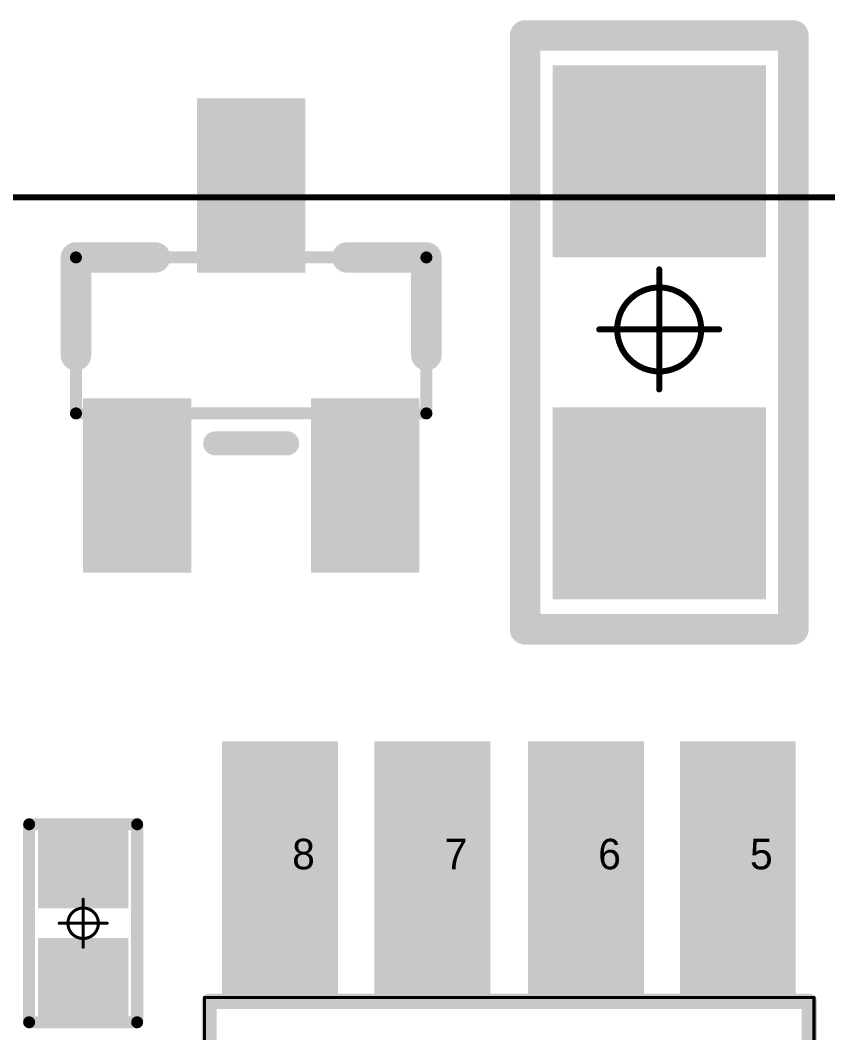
# Model space of a CAD drawing. Header units: millimetres. Extents: x 19.13 to 23.12, y 5.07 to 8.34.
# Drawn here: x 21.1321 to 21.397, y 7.2447 to 7.5769 of the extents above; entities that cross this region are included whole.
import ezdxf

# ---------------------------------------------------------------- set-up
doc = ezdxf.new("R2010")
doc.units = ezdxf.units.MM
doc.header["$MEASUREMENT"] = 0
for name, color, linetype in [('Mechanical13', 56, 'Continuous'), ('Mechanical15', 56, 'Continuous'), ('Mechanical16', 56, 'Continuous'), ('Mechanical19', 56, 'Continuous'), ('Mechanical20', 56, 'Continuous'), ('Mechanical21', 56, 'Continuous'), ('TopLayer', 1, 'Continuous'), ('TopOverlay', 2, 'Continuous'), ('TopPaste', 8, 'Continuous'), ('TopSolder', 216, 'Continuous')]:
    doc.layers.add(name, color=color, linetype=linetype)

# ---------------------------------------------------------------- blocks, each defined once
blk = doc.blocks.new('SOP8_5R00X4R00X1R75_74')
at = {"layer": 'Mechanical16'}
for points, const_width in [([(-0.09843, 0.0125), (-0.09843, 0.07874)], 0.005), ([(-0.09843, 0.07874), (0.09843, 0.07874)], 0.005), ([(-0.1, 0.08), (0.1, 0.08)], 0.001), ([(-0.1, -0.08), (-0.1, 0.08)], 0.001), ([(0.09843, -0.07874), (0.09843, 0.07874)], 0.005), ([(0.1, -0.08), (0.1, 0.08)], 0.001), ([(-0.09843, -0.07874), (-0.09843, -0.0125)], 0.005), ([(-0.09843, -0.07874), (0.09843, -0.07874)], 0.005), ([(-0.1, -0.08), (0.1, -0.08)], 0.001)]:
    blk.add_lwpolyline(points, dxfattribs=dict(at, const_width=const_width))
for points, const_width in [([(-0.09968, 0.07874, 1), (-0.09718, 0.07874, 1)], 0.0025), ([(-0.09968, 0.07874, 1), (-0.09718, 0.07874, 1)], 0.0025), ([(-0.10025, 0.08, 1), (-0.09975, 0.08, 1)], 0.0005), ([(-0.10025, 0.08, 1), (-0.09975, 0.08, 1)], 0.0005), ([(0.09718, 0.07874, 1), (0.09968, 0.07874, 1)], 0.0025), ([(0.09718, 0.07874, 1), (0.09968, 0.07874, 1)], 0.0025), ([(0.09975, 0.08, 1), (0.10025, 0.08, 1)], 0.0005), ([(0.09975, 0.08, 1), (0.10025, 0.08, 1)], 0.0005), ([(-0.09968, 0.0125, 1), (-0.09718, 0.0125, 1)], 0.0025), ([(-0.09968, 0.0125, 1), (-0.09718, 0.0125, 1)], 0.0025), ([(-0.09968, -0.0125, 1), (-0.09718, -0.0125, 1)], 0.0025), ([(-0.09968, -0.0125, 1), (-0.09718, -0.0125, 1)], 0.0025), ([(-0.09968, -0.07874, 1), (-0.09718, -0.07874, 1)], 0.0025), ([(-0.09968, -0.07874, 1), (-0.09718, -0.07874, 1)], 0.0025), ([(0.09718, -0.07874, 1), (0.09968, -0.07874, 1)], 0.0025), ([(0.09718, -0.07874, 1), (0.09968, -0.07874, 1)], 0.0025), ([(-0.10025, -0.08, 1), (-0.09975, -0.08, 1)], 0.0005), ([(-0.10025, -0.08, 1), (-0.09975, -0.08, 1)], 0.0005), ([(0.09975, -0.08, 1), (0.10025, -0.08, 1)], 0.0005), ([(0.09975, -0.08, 1), (0.10025, -0.08, 1)], 0.0005)]:
    blk.add_lwpolyline(points, format="xyb", close=True, dxfattribs=dict(at, const_width=const_width))
at = {"layer": 'Mechanical16', "const_width": 0.005}
blk.add_lwpolyline([(-0.09843, 0.0125, -0.99992), (-0.09843, -0.0125)], format="xyb", dxfattribs=at)
at = {"layer": 'TopLayer', "const_width": 0.03}
blk.add_lwpolyline([(-0.0752, -0.14504), (-0.0752, -0.09906)], dxfattribs=at)
at = {"layer": 'TopLayer', "const_width": 0.015}
for points in [[(-0.0827, -0.09906, 1), (-0.0677, -0.09906, 1)], [(-0.0827, -0.14504, 1), (-0.0677, -0.14504, 1)]]:
    blk.add_lwpolyline(points, format="xyb", close=True, dxfattribs=at)
at = {"layer": 'TopLayer'}
for points in [[(-0.0602, 0.16004), (-0.0902, 0.16004), (-0.0602, 0.08406), (-0.0902, 0.08406)], [(-0.0102, 0.16004), (-0.0402, 0.16004), (-0.0102, 0.08406), (-0.0402, 0.08406)], [(0.0402, 0.16004), (0.0102, 0.16004), (0.0402, 0.08406), (0.0102, 0.08406)], [(0.09, 0.16004), (0.06, 0.16004), (0.09, 0.08406), (0.06, 0.08406)], [(-0.0102, -0.08406), (-0.0402, -0.08406), (-0.0102, -0.16004), (-0.0402, -0.16004)], [(0.0402, -0.08406), (0.0102, -0.08406), (0.0402, -0.16004), (0.0102, -0.16004)], [(0.09, -0.08406), (0.06, -0.08406), (0.09, -0.16004), (0.06, -0.16004)]]:
    blk.add_solid(points, dxfattribs=at)
at = {"layer": 'TopOverlay', "const_width": 0.005}
for points in [[(-0.09843, 0.07874), (0.09843, 0.07874)], [(-0.09843, 0.0125), (-0.09843, 0.07874)], [(0.09843, -0.07874), (0.09843, 0.07874)], [(-0.09843, -0.07874), (-0.09843, -0.0125)], [(-0.09843, -0.07874), (0.09843, -0.07874)]]:
    blk.add_lwpolyline(points, dxfattribs=at)
at = {"layer": 'TopOverlay'}
for points, const_width in [([(-0.09968, 0.07874, 1), (-0.09718, 0.07874, 1)], 0.0025), ([(-0.09968, 0.07874, 1), (-0.09718, 0.07874, 1)], 0.0025), ([(0.09718, 0.07874, 1), (0.09968, 0.07874, 1)], 0.0025), ([(0.09718, 0.07874, 1), (0.09968, 0.07874, 1)], 0.0025), ([(-0.09968, 0.0125, 1), (-0.09718, 0.0125, 1)], 0.0025), ([(-0.09968, 0.0125, 1), (-0.09718, 0.0125, 1)], 0.0025), ([(-0.09968, -0.0125, 1), (-0.09718, -0.0125, 1)], 0.0025), ([(-0.09968, -0.0125, 1), (-0.09718, -0.0125, 1)], 0.0025), ([(-0.09968, -0.07874, 1), (-0.09718, -0.07874, 1)], 0.0025), ([(-0.09968, -0.07874, 1), (-0.09718, -0.07874, 1)], 0.0025), ([(0.09718, -0.07874, 1), (0.09968, -0.07874, 1)], 0.0025), ([(0.09718, -0.07874, 1), (0.09968, -0.07874, 1)], 0.0025), ([(-0.10117, -0.12205, 1), (-0.11537, -0.12205, 1)], 0.01), ([(-0.11787, -0.12205, 1), (-0.11287, -0.12205, 1)], 0.005), ([(-0.10367, -0.12205, 1), (-0.09867, -0.12205, 1)], 0.005)]:
    blk.add_lwpolyline(points, format="xyb", close=True, dxfattribs=dict(at, const_width=const_width))
at = {"layer": 'TopOverlay', "const_width": 0.005}
blk.add_lwpolyline([(-0.09843, 0.0125, -0.99992), (-0.09843, -0.0125)], format="xyb", dxfattribs=at)
at = {"layer": 'TopPaste', "const_width": 0.03}
blk.add_lwpolyline([(-0.0752, -0.14504), (-0.0752, -0.09906)], dxfattribs=at)
at = {"layer": 'TopPaste', "const_width": 0.015}
for points in [[(-0.0827, -0.09906, 1), (-0.0677, -0.09906, 1)], [(-0.0827, -0.14504, 1), (-0.0677, -0.14504, 1)]]:
    blk.add_lwpolyline(points, format="xyb", close=True, dxfattribs=at)
at = {"layer": 'TopPaste'}
for points in [[(-0.0602, 0.16004), (-0.0902, 0.16004), (-0.0602, 0.08406), (-0.0902, 0.08406)], [(-0.0102, 0.16004), (-0.0402, 0.16004), (-0.0102, 0.08406), (-0.0402, 0.08406)], [(0.0402, 0.16004), (0.0102, 0.16004), (0.0402, 0.08406), (0.0102, 0.08406)], [(0.09, 0.16004), (0.06, 0.16004), (0.09, 0.08406), (0.06, 0.08406)], [(-0.0102, -0.08406), (-0.0402, -0.08406), (-0.0102, -0.16004), (-0.0402, -0.16004)], [(0.0402, -0.08406), (0.0102, -0.08406), (0.0402, -0.16004), (0.0102, -0.16004)], [(0.09, -0.08406), (0.06, -0.08406), (0.09, -0.16004), (0.06, -0.16004)]]:
    blk.add_solid(points, dxfattribs=at)
at = {"layer": 'TopSolder', "const_width": 0.038}
blk.add_lwpolyline([(-0.0752, -0.14504), (-0.0752, -0.09906)], dxfattribs=at)
at = {"layer": 'TopSolder', "const_width": 0.019}
for points in [[(-0.0847, -0.09906, 1), (-0.0657, -0.09906, 1)], [(-0.0847, -0.14504, 1), (-0.0657, -0.14504, 1)]]:
    blk.add_lwpolyline(points, format="xyb", close=True, dxfattribs=at)
at = {"layer": 'TopSolder'}
for points in [[(-0.0562, 0.16404), (-0.0942, 0.16404), (-0.0562, 0.08006), (-0.0942, 0.08006)], [(-0.0062, 0.16404), (-0.0442, 0.16404), (-0.0062, 0.08006), (-0.0442, 0.08006)], [(0.0442, 0.16404), (0.0062, 0.16404), (0.0442, 0.08006), (0.0062, 0.08006)], [(0.094, 0.16404), (0.056, 0.16404), (0.094, 0.08006), (0.056, 0.08006)], [(-0.0062, -0.08006), (-0.0442, -0.08006), (-0.0062, -0.16404), (-0.0442, -0.16404)], [(0.0442, -0.08006), (0.0062, -0.08006), (0.0442, -0.16404), (0.0062, -0.16404)], [(0.094, -0.08006), (0.056, -0.08006), (0.094, -0.16404), (0.056, -0.16404)]]:
    blk.add_solid(points, dxfattribs=at)
at = {"layer": 'Mechanical19'}
blk.add_text('U9300', height=0.01, rotation=-180, dxfattribs=at).set_placement((0.022, 0.00333))
at = {"layer": 'Mechanical20'}
for s, p in [('8', (-0.0712, 0.12205)), ('7', (-0.0212, 0.12205)), ('6', (0.0292, 0.12205)), ('5', (0.079, 0.12205)), ('1', (-0.0712, -0.12205)), ('2', (-0.0212, -0.12205)), ('3', (0.0292, -0.12205)), ('4', (0.079, -0.12205))]:
    blk.add_text(s, height=0.01, dxfattribs=at).set_placement(p)
at = {"layer": 'Mechanical21'}
blk.add_text('TCAN1044V-Q1', height=0.01, rotation=-180, dxfattribs=at).set_placement((0.048, 0.005))
blk = doc.blocks.new('CON_MINIPEX_075_SMT_RA_M2_KEYM_B_B_104')
at = {"layer": 'Mechanical15', "const_width": 0.00197}
blk.add_lwpolyline([(-0.43504, 1.40551), (-0.43504, -1.62205)], dxfattribs=at)
blk = doc.blocks.new('R1206_376')
at = {"layer": 'Mechanical15', "const_width": 0.00197}
for points in [[(0, 0.01969), (0, -0.01969)], [(-0.01969, 0), (0.01969, 0)]]:
    blk.add_lwpolyline(points, dxfattribs=at)
at = {"layer": 'Mechanical15'}
for points, const_width in [([(-0.00049, 0.01969, 1), (0.00049, 0.01969, 1)], 0.000984), ([(0.01378, 0, 1), (-0.01378, 0, 1)], 0.00197), ([(-0.02018, 0, 1), (-0.01919, 0, 1)], 0.000984), ([(-0.01427, 0, 1), (-0.01329, 0, 1)], 0.000984), ([(0.01329, 0, 1), (0.01427, 0, 1)], 0.000984), ([(0.01919, 0, 1), (0.02018, 0, 1)], 0.000984), ([(-0.00049, -0.01969, 1), (0.00049, -0.01969, 1)], 0.000984)]:
    blk.add_lwpolyline(points, format="xyb", close=True, dxfattribs=dict(at, const_width=const_width))
at = {"layer": 'TopLayer'}
for points in [[(-0.08262, -0.031), (-0.02762, -0.031), (-0.08262, 0.031), (-0.02762, 0.031)], [(0.02959, -0.031), (0.08459, -0.031), (0.02959, 0.031), (0.08459, 0.031)]]:
    blk.add_solid(points, dxfattribs=at)
at = {"layer": 'TopOverlay', "const_width": 0.01}
for points in [[(-0.09646, 0.044), (0.09843, 0.044)], [(-0.09646, 0.044), (-0.09646, -0.044)], [(0.09843, 0.044), (0.09843, -0.044)], [(-0.09646, -0.044), (0.09843, -0.044)]]:
    blk.add_lwpolyline(points, dxfattribs=at)
at = {"layer": 'TopOverlay', "const_width": 0.005}
for points in [[(-0.09896, 0.044, 1), (-0.09396, 0.044, 1)], [(-0.09896, 0.044, 1), (-0.09396, 0.044, 1)], [(0.09593, 0.044, 1), (0.10093, 0.044, 1)], [(0.09593, 0.044, 1), (0.10093, 0.044, 1)], [(-0.09896, -0.044, 1), (-0.09396, -0.044, 1)], [(-0.09896, -0.044, 1), (-0.09396, -0.044, 1)], [(0.09593, -0.044, 1), (0.10093, -0.044, 1)], [(0.09593, -0.044, 1), (0.10093, -0.044, 1)]]:
    blk.add_lwpolyline(points, format="xyb", close=True, dxfattribs=at)
at = {"layer": 'TopPaste'}
for points in [[(-0.08262, -0.031), (-0.02762, -0.031), (-0.08262, 0.031), (-0.02762, 0.031)], [(0.02959, -0.031), (0.08459, -0.031), (0.02959, 0.031), (0.08459, 0.031)]]:
    blk.add_solid(points, dxfattribs=at)
at = {"layer": 'TopSolder'}
for points in [[(-0.08662, -0.035), (-0.02362, -0.035), (-0.08662, 0.035), (-0.02362, 0.035)], [(0.02559, -0.035), (0.08859, -0.035), (0.02559, 0.035), (0.08859, 0.035)]]:
    blk.add_solid(points, dxfattribs=at)
blk = doc.blocks.new('R0402_387')
at = {"layer": 'Mechanical15', "const_width": 0.001}
for points in [[(0, -0.00787), (0, 0.00787)], [(0.00787, 0), (-0.00787, 0)]]:
    blk.add_lwpolyline(points, dxfattribs=at)
at = {"layer": 'Mechanical15'}
for points, const_width in [([(-0.00025, 0.00787, 1), (0.00025, 0.00787, 1)], 0.0005), ([(0.005, 0, 1), (-0.005, 0, 1)], 0.001), ([(-0.00812, 0, 1), (-0.00762, 0, 1)], 0.0005), ([(-0.00525, 0, 1), (-0.00475, 0, 1)], 0.0005), ([(0.00475, 0, 1), (0.00525, 0, 1)], 0.0005), ([(0.00762, 0, 1), (0.00812, 0, 1)], 0.0005), ([(-0.00025, -0.00787, 1), (0.00025, -0.00787, 1)], 0.0005)]:
    blk.add_lwpolyline(points, format="xyb", close=True, dxfattribs=dict(at, const_width=const_width))
at = {"layer": 'TopLayer'}
for points in [[(-0.02657, -0.01082), (-0.00886, -0.01082), (-0.02657, 0.01083), (-0.00886, 0.01083)], [(0.00886, -0.01083), (0.02657, -0.01083), (0.00886, 0.01083), (0.02657, 0.01083)]]:
    blk.add_solid(points, dxfattribs=at)
at = {"layer": 'TopOverlay', "const_width": 0.00394}
for points in [[(0.03248, 0.01772), (-0.03248, 0.01772)], [(-0.03248, -0.01772), (-0.03248, 0.01772)], [(0.03248, -0.01772), (0.03248, 0.01772)], [(0.03248, -0.01772), (-0.03248, -0.01772)]]:
    blk.add_lwpolyline(points, dxfattribs=at)
at = {"layer": 'TopOverlay', "const_width": 0.00197}
for points in [[(-0.03346, 0.01772, 1), (-0.0315, 0.01772, 1)], [(-0.03346, 0.01772, 1), (-0.0315, 0.01772, 1)], [(0.0315, 0.01772, 1), (0.03346, 0.01772, 1)], [(0.0315, 0.01772, 1), (0.03346, 0.01772, 1)], [(-0.03346, -0.01772, 1), (-0.0315, -0.01772, 1)], [(-0.03346, -0.01772, 1), (-0.0315, -0.01772, 1)], [(0.0315, -0.01772, 1), (0.03346, -0.01772, 1)], [(0.0315, -0.01772, 1), (0.03346, -0.01772, 1)]]:
    blk.add_lwpolyline(points, format="xyb", close=True, dxfattribs=at)
at = {"layer": 'TopPaste'}
for points in [[(-0.02657, -0.01082), (-0.00886, -0.01082), (-0.02657, 0.01083), (-0.00886, 0.01083)], [(0.00886, -0.01083), (0.02657, -0.01083), (0.00886, 0.01083), (0.02657, 0.01083)]]:
    blk.add_solid(points, dxfattribs=at)
at = {"layer": 'TopSolder'}
for points in [[(-0.03057, -0.01482), (-0.00486, -0.01482), (-0.03057, 0.01483), (-0.00486, 0.01483)], [(0.00486, -0.01483), (0.03057, -0.01483), (0.00486, 0.01483), (0.03057, 0.01483)]]:
    blk.add_solid(points, dxfattribs=at)
blk = doc.blocks.new('SOT_23_447')
at = {"layer": 'Mechanical13', "const_width": 0.00394}
for points in [[(-0.02559, 0.05748), (-0.02559, -0.05748)], [(-0.02559, 0.05748), (0.02559, 0.05748)], [(-0.02559, 0.05748), (-0.02559, -0.05748)], [(-0.02559, 0.05748), (0.02559, 0.05748)], [(-0.02559, 0.05748), (0.02559, 0.05748)], [(-0.02559, 0.05748), (-0.02559, -0.05748)], [(0.02559, 0.05748), (0.02559, -0.05748)], [(0.02559, 0.05748), (0.02559, -0.05748)], [(0.02559, 0.05748), (0.02559, -0.05748)], [(-0.02559, -0.05748), (0.02559, -0.05748)], [(-0.02559, -0.05748), (0.02559, -0.05748)], [(-0.02559, -0.05748), (0.02559, -0.05748)]]:
    blk.add_lwpolyline(points, dxfattribs=at)
at = {"layer": 'Mechanical13', "const_width": 0.00197}
for points in [[(-0.02657, 0.05748, 1), (-0.02461, 0.05748, 1)], [(-0.02657, 0.05748, 1), (-0.02461, 0.05748, 1)], [(-0.02657, 0.05748, 1), (-0.02461, 0.05748, 1)], [(-0.02657, 0.05748, 1), (-0.02461, 0.05748, 1)], [(-0.02657, 0.05748, 1), (-0.02461, 0.05748, 1)], [(-0.02657, 0.05748, 1), (-0.02461, 0.05748, 1)], [(0.02461, 0.05748, 1), (0.02657, 0.05748, 1)], [(0.02461, 0.05748, 1), (0.02657, 0.05748, 1)], [(0.02461, 0.05748, 1), (0.02657, 0.05748, 1)], [(0.02461, 0.05748, 1), (0.02657, 0.05748, 1)], [(0.02461, 0.05748, 1), (0.02657, 0.05748, 1)], [(0.02461, 0.05748, 1), (0.02657, 0.05748, 1)], [(-0.02657, -0.05748, 1), (-0.02461, -0.05748, 1)], [(-0.02657, -0.05748, 1), (-0.02461, -0.05748, 1)], [(-0.02657, -0.05748, 1), (-0.02461, -0.05748, 1)], [(-0.02657, -0.05748, 1), (-0.02461, -0.05748, 1)], [(-0.02657, -0.05748, 1), (-0.02461, -0.05748, 1)], [(-0.02657, -0.05748, 1), (-0.02461, -0.05748, 1)], [(0.02461, -0.05748, 1), (0.02657, -0.05748, 1)], [(0.02461, -0.05748, 1), (0.02657, -0.05748, 1)], [(0.02461, -0.05748, 1), (0.02657, -0.05748, 1)], [(0.02461, -0.05748, 1), (0.02657, -0.05748, 1)], [(0.02461, -0.05748, 1), (0.02657, -0.05748, 1)], [(0.02461, -0.05748, 1), (0.02657, -0.05748, 1)]]:
    blk.add_lwpolyline(points, format="xyb", close=True, dxfattribs=at)
at = {"layer": 'TopLayer'}
for points in [[(0.02461, 0.05118), (0.02461, 0.02362), (0.07382, 0.05118), (0.07382, 0.02362)], [(-0.07382, 0.01378), (-0.07382, -0.01378), (-0.02461, 0.01378), (-0.02461, -0.01378)], [(0.02461, -0.02362), (0.02461, -0.05118), (0.07382, -0.02362), (0.07382, -0.05118)]]:
    blk.add_solid(points, dxfattribs=at)
at = {"layer": 'TopOverlay'}
for points, const_width in [([(-0.02559, 0.05748), (0.0065, 0.05748)], 0.01), ([(-0.02559, 0.05748), (-0.02559, 0.0315)], 0.01), ([(-0.02559, 0.05748), (-0.02559, 0.0315)], 0.01), ([(-0.02559, 0.05748), (-0.02559, 0.0315)], 0.01), ([(0.03543, 0.01181), (0.03543, -0.01181)], 0.00787), ([(-0.02559, -0.0315), (-0.02559, -0.05748)], 0.01), ([(-0.02559, -0.05748), (0.0065, -0.05748)], 0.01)]:
    blk.add_lwpolyline(points, dxfattribs=dict(at, const_width=const_width))
for points, const_width in [([(-0.02809, 0.05748, 1), (-0.02309, 0.05748, 1)], 0.005), ([(-0.02809, 0.05748, 1), (-0.02309, 0.05748, 1)], 0.005), ([(-0.02809, 0.05748, 1), (-0.02309, 0.05748, 1)], 0.005), ([(-0.02809, 0.05748, 1), (-0.02309, 0.05748, 1)], 0.005), ([(0.004, 0.05748, 1), (0.009, 0.05748, 1)], 0.005), ([(-0.02809, 0.0315, 1), (-0.02309, 0.0315, 1)], 0.005), ([(-0.02809, 0.0315, 1), (-0.02309, 0.0315, 1)], 0.005), ([(-0.02809, 0.0315, 1), (-0.02309, 0.0315, 1)], 0.005), ([(0.03346, 0.01181, 1), (0.0374, 0.01181, 1)], 0.00394), ([(0.03346, -0.01181, 1), (0.0374, -0.01181, 1)], 0.00394), ([(-0.02809, -0.0315, 1), (-0.02309, -0.0315, 1)], 0.005), ([(-0.02809, -0.05748, 1), (-0.02309, -0.05748, 1)], 0.005), ([(-0.02809, -0.05748, 1), (-0.02309, -0.05748, 1)], 0.005), ([(0.004, -0.05748, 1), (0.009, -0.05748, 1)], 0.005)]:
    blk.add_lwpolyline(points, format="xyb", close=True, dxfattribs=dict(at, const_width=const_width))
at = {"layer": 'TopPaste'}
for points in [[(0.02461, 0.05118), (0.02461, 0.02362), (0.07382, 0.05118), (0.07382, 0.02362)], [(-0.07382, 0.01378), (-0.07382, -0.01378), (-0.02461, 0.01378), (-0.02461, -0.01378)], [(0.02461, -0.02362), (0.02461, -0.05118), (0.07382, -0.02362), (0.07382, -0.05118)]]:
    blk.add_solid(points, dxfattribs=at)
at = {"layer": 'TopSolder'}
for points in [[(0.02061, 0.05518), (0.02061, 0.01962), (0.07782, 0.05518), (0.07782, 0.01962)], [(-0.07782, 0.01778), (-0.07782, -0.01778), (-0.02061, 0.01778), (-0.02061, -0.01778)], [(0.02061, -0.01962), (0.02061, -0.05518), (0.07782, -0.01962), (0.07782, -0.05518)]]:
    blk.add_solid(points, dxfattribs=at)

msp = doc.modelspace()

# ---------------------------------------------------------------- block references
for name, p, rotation in [('R1206_376', (21.34168, 7.47547), 270), ('SOT_23_447', (21.20782, 7.4735), 270), ('CON_MINIPEX_075_SMT_RA_M2_KEYM_B_B_104', (20.91058, 7.08374), 270), ('SOP8_5R00X4R00X1R75_74', (21.29247, 7.17626), 360), ('R0402_387', (21.1527, 7.28059), 90)]:
    msp.add_blockref(name, p, dxfattribs=dict(rotation=rotation))

doc.saveas('drawing.dxf')
